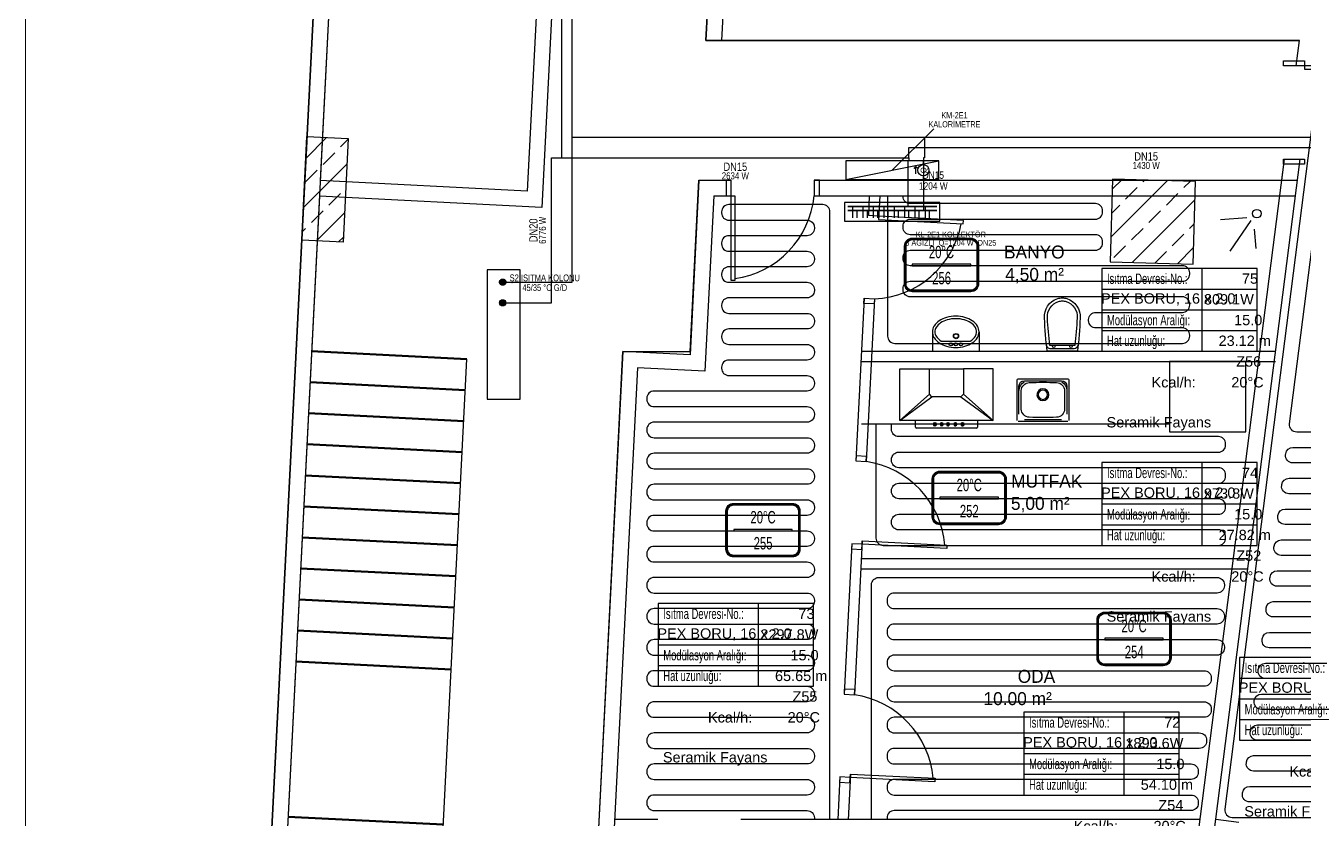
# Model space of a CAD drawing. Header units: centimetres. Extents: x 247996 to 315152, y -468471 to -440326.
# Drawn here: x 286969 to 288203, y -446319 to -445552 of the extents above; entities that cross this region are included whole.
import ezdxf
from ezdxf.enums import TextEntityAlignment as Align

# ---------------------------------------------------------------- set-up
doc = ezdxf.new("R2010")
doc.units = ezdxf.units.CM
doc.linetypes.add('ISITMA DONUS HATTI', pattern=[1.66, 1.57, -0.02, -0.07])
for name, color, linetype, lineweight in [('SCOTT-ANTED', 144, 'CONTINUOUS', 0), ('SCOTT-MTY-ISITMA-CAP', 41, 'CONTINUOUS', 30), ('SCOTT-MTY-ISITMA-DONUS-BORU', 30, 'ISITMA DONUS HATTI', 30), ('SCOTT-MTY-ISITMA-GIDIS-BORU', 10, 'CONTINUOUS', 30)]:
    doc.layers.add(name, color=color, linetype=linetype, lineweight=lineweight)
for name, color, linetype in [('SCOTT-MKDU0', 50, 'CONTINUOUS'), ('SCOTT-MTY-ISIKAYBIMAHAL', 2, 'CONTINUOUS'), ('SCOTT-MTY-KALORIMETRE', 6, 'Continuous'), ('SCOTT-MTY-KOLLETÖR', 7, 'CONTINUOUS'), ('SCOTT-MTY-PEX-BORU', 1, 'CONTINUOUS'), ('SCOTT-MTY-RADYATÖR', 2, 'CONTINUOUS'), ('SCOTT-MTY-SAYAC', 3, 'Continuous'), ('SCOTT-MTY-TES-SAFT', 8, 'Continuous'), ('SCOTT-MTY-VANA', 1, 'Continuous')]:
    doc.layers.add(name, color=color, linetype=linetype)
doc.styles.add('MtXpl_Comic_Sans_MS', font='comic.ttf')
doc.styles.add('MTYCAPLT', font='arial.ttf')
doc.styles.add('ROTAS', font='arial.ttf')

# ---------------------------------------------------------------- blocks, each defined once
blk = doc.blocks.new('T-KOLON-T')
blk.add_hatch(color=7).paths.add_polyline_path([(3, 0), (2.8, 1.1), (2.1, 2.1), (1.1, 2.8), (0, 3), (-1.1, 2.8), (-2.1, 2.1), (-2.8, 1.1), (-3, 0), (-2.8, -1.1), (-2.1, -2.1), (-1.1, -2.8), (0, -3), (1.1, -2.8), (2.1, -2.1), (2.8, -1.1)])
blk.add_circle((0, 0), 3)
blk = doc.blocks.new('T-DOLAP')
blk.add_line((-45, -9), (45, 9))
blk.add_lwpolyline([(-45, -9), (45, -9), (45, 9), (-45, 9)], close=True)
blk = doc.blocks.new('T-KALORIMETRE')
for p, q in [((-10, 0), (-6, 0)), ((6, 0), (10, 0))]:
    blk.add_line(p, q)
blk.add_lwpolyline([(-4, 8), (4, 8), (2, 10), (4, 8), (2, 6)])
blk.add_circle((0, 0), 6)
at = {"style": 'ROTAS'}
blk.add_text('Q', height=6, dxfattribs=at).set_placement((0, 0), align=Align.MIDDLE_CENTER)
blk = doc.blocks.new('UHFGDUHGUFDGHD')
at = {"color": 3, "lineweight": 50}
for p, q in [((556704.4, 4532504.1), (556854.4, 4532504.1)), ((556704.4, 4532474.1), (556854.4, 4532474.1)), ((556704.4, 4532444.1), (556854.4, 4532444.1)), ((556704.4, 4532414.1), (556854.4, 4532414.1)), ((556704.4, 4532384.1), (556854.4, 4532384.1)), ((556704.4, 4532354.1), (556854.4, 4532354.1)), ((556704.4, 4532354.1), (556854.4, 4532354.1)), ((556704.4, 4532324.1), (556854.4, 4532324.1)), ((556704.4, 4532294.1), (556854.4, 4532294.1)), ((556704.4, 4532264.1), (556854.4, 4532264.1)), ((556704.4, 4532234.1), (556854.4, 4532234.1)), ((556704.4, 4532204.1), (556854.4, 4532204.1)), ((556704.4, 4532054.1), (556854.4, 4532054.1)), ((556704.4, 4532024.1), (556854.4, 4532024.1)), ((556704.4, 4531994.1), (556854.4, 4531994.1)), ((556704.4, 4531964.1), (556854.4, 4531964.1)), ((556704.4, 4531934.1), (556854.4, 4531934.1)), ((556704.4, 4531904.1), (556854.4, 4531904.1)), ((556704.4, 4531904.1), (556854.4, 4531904.1)), ((556704.4, 4531874.1), (556854.4, 4531874.1)), ((556704.4, 4531844.1), (556854.4, 4531844.1)), ((556704.4, 4531814.1), (556854.4, 4531814.1)), ((556704.4, 4531784.1), (556854.4, 4531784.1)), ((556704.4, 4531754.1), (556854.4, 4531754.1))]:
    blk.add_line(p, q, dxfattribs=at)
blk = doc.blocks.new('MTY-RADYATOR MAHAL0')
at = {"layer": 'SCOTT-MTY-ISIKAYBIMAHAL', "color": 2}
for points in [[(-35.7, 18.4), (-35.7, -18.4, 0.414214), (-28.2, -25.9), (28.2, -25.9, 0.414214), (35.7, -18.4), (35.7, 18.4, 0.414214), (28.2, 25.9), (-28.2, 25.9, 0.414214)], [(-34.2, 18.4), (-34.2, -18.4, 0.414214), (-28.2, -24.4), (28.2, -24.4, 0.414214), (34.2, -18.4), (34.2, 18.4, 0.414214), (28.2, 24.4), (-28.2, 24.4, 0.414214)]]:
    blk.add_lwpolyline(points, format="xyb", close=True, dxfattribs=at)
at = {"layer": 'SCOTT-MTY-ISIKAYBIMAHAL', "color": 4}
for points in [[(-35.2, 18.4), (-35.2, -18.4, 0.414214), (-28.2, -25.4), (28.2, -25.4, 0.414214), (35.2, -18.4), (35.2, 18.4, 0.414214), (28.2, 25.4), (-28.2, 25.4, 0.414214)], [(-34.7, 18.4), (-34.7, -18.4, 0.414214), (-28.2, -24.9), (28.2, -24.9, 0.414214), (34.7, -18.4), (34.7, 18.4, 0.414214), (28.2, 24.9), (-28.2, 24.9, 0.414214)]]:
    blk.add_lwpolyline(points, format="xyb", close=True, dxfattribs=at)
at = {"layer": 'SCOTT-MTY-ISIKAYBIMAHAL', "color": 2}
blk.add_lwpolyline([(-28.2, 0.8), (28.2, 0.8), (28.2, -0.8), (-28.2, -0.8)], close=True, dxfattribs=at)
at = {"layer": 'SCOTT-MTY-ISIKAYBIMAHAL', "color": 1, "style": 'MTYCAPLT', "width": 0.65}
for tag, p in [('MAHAL_001', (-14.9, 29.8)), ('NO_001', (-8.3, 6.7))]:
    blk.add_attdef(tag, p, '', height=12, rotation=360, dxfattribs=at)
at = {"layer": 'SCOTT-MTY-ISIKAYBIMAHAL', "color": 4, "style": 'MTYCAPLT', "width": 0.65}
for tag, p in [('DERECE_001', (-22.8, -18.5)), ('ISIKAYBI_001', (-22.7, -41.1))]:
    blk.add_attdef(tag, p, '', height=12, rotation=360, dxfattribs=at)
blk.add_attdef('ALAN', text='', height=12, rotation=360, dxfattribs=at).set_placement((0, -50), align=Align.MIDDLE_CENTER)
blk = doc.blocks.new('MTY-ETIKET')
at = {"layer": 'SCOTT-MTY-RADYATÖR'}
for p, q in [((2.69, 0), (2.69, 8)), ((-7, 6), (8, 6)), ((-7, 4), (8, 4)), ((-7, 2), (8, 2))]:
    blk.add_line(p, q, dxfattribs=at)
blk.add_lwpolyline([(8, 0), (8, 8), (-7, 8), (-7, 0)], close=True, dxfattribs=at)
at = {"layer": 'SCOTT-MTY-RADYATÖR', "style": 'MTYCAPLT', "width": 0.65}
for s, p in [('Isıtma Devresi-No.:', (-6.5, 7)), ('Modülasyon Aralığı:', (-6.5, 3)), ('Hat uzunluğu:', (-6.5, 1))]:
    blk.add_text(s, height=1, rotation=360, dxfattribs=at).set_placement(p, align=Align.MIDDLE_LEFT)
for tag, p in [('NO1_001', (5.8, 6.5)), ('AR_001', (6.25, 2.5)), ('UZ_001', (6.31, 0.51))]:
    blk.add_attdef(tag, p, '', height=1, rotation=360, dxfattribs=at)
at = {"layer": 'SCOTT-MTY-RADYATÖR', "color": 2, "style": 'MTYCAPLT', "width": 0.65}
for tag, p in [('BORU_001', (-7.07, 4.59)), ('YER_001', (2.9, 4.5))]:
    blk.add_attdef(tag, p, '', height=1, dxfattribs=at)

msp = doc.modelspace()

# ---------------------------------------------------------------- linework, layer by layer
at = {"layer": 'SCOTT-ANTED'}
msp.add_line((286968.5, -440326.5), (286968.5, -447826.5), dxfattribs=at)
at = {"layer": 'SCOTT-MKDU0', "color": 8, "ltscale": 0.03}
for p, q in [((287370.2, -443092.8), (287183.2, -446781.3)), ((287183.2, -446781.3), (287370.2, -443092.8)), ((287379.6, -443204.7), (287198.7, -446770.5)), ((287651.7, -445341.7), (287640.3, -445566.7)), ((287635.9, -445355.9), (287625.2, -445566.7)), ((287625.2, -445566.7), (287635.9, -445355.9)), ((287263, -445502.2), (287252.9, -445702)), ((287478.5, -445498.1), (287466.9, -445727.8)), ((287462.8, -445512.3), (287452.7, -445712.1)), ((287625.2, -445566.7), (288198, -445566.7)), ((288198, -445566.7), (287625.2, -445566.7)), ((288194.9, -445591.2), (288198, -445566.7)), ((288194.9, -445591.2), (288198, -445566.7)), ((287235, -445759.4), (287240, -445659.5)), ((287239, -445680.5), (287259.1, -445660.5)), ((287240, -445659.5), (287280, -445661.5)), ((287272.5, -445669.5), (287280, -445662)), ((287280, -445661.5), (287274.9, -445761.4)), ((287255.6, -445686.4), (287266.9, -445675.1)), ((287236.7, -445727.8), (287278.8, -445685.7)), ((288011.4, -447149.6), (288198.5, -445681.2)), ((288172.5, -445766.7), (288183.4, -445681.2)), ((288180.8, -445701.7), (288183.4, -445681.2)), ((287238.8, -445703.2), (287250, -445692)), ((287452.7, -445712.1), (287252.9, -445702)), ((287618.4, -445701.7), (287609.9, -445870.3)), ((287610, -445867), (287618.4, -445701.7)), ((287618.4, -445701.7), (287649.6, -445701.7)), ((287618.4, -445701.7), (287649.6, -445701.7)), ((287729.6, -445701.7), (288195.9, -445701.7)), ((287729.6, -445701.7), (288180.8, -445701.7)), ((288017.6, -445700.5), (288015.3, -445780.5)), ((288016, -445756.7), (288070.6, -445702)), ((288017.3, -445710.4), (288027, -445700.8)), ((288097.6, -445702.8), (288017.6, -445700.5)), ((288047, -445703.2), (288048.8, -445701.4)), ((288086.3, -445708.8), (288092.4, -445702.7)), ((288095.3, -445782.8), (288097.6, -445702.8)), ((287261.2, -445725.7), (287272.5, -445714.4)), ((288030.2, -445720), (288041.4, -445708.8)), ((288069.5, -445725.7), (288080.7, -445714.4)), ((287252.2, -445716.9), (287198.7, -446770.5)), ((287466.9, -445727.8), (287252.2, -445716.9)), ((287632.7, -445716.7), (287624.1, -445886)), ((287632.7, -445716.7), (287652.9, -445716.7)), ((287729.6, -445716.7), (288194, -445716.7)), ((287782.8, -445716.7), (287781.9, -445735.7)), ((287792.9, -445716.7), (287791.7, -445739.6)), ((288016.7, -445733.6), (288024.6, -445725.7)), ((288036.5, -445781.1), (288097.1, -445720.5)), ((287244.4, -445742.5), (287255.6, -445731.3)), ((287249.2, -445760.1), (287276.4, -445733)), ((288052.6, -445742.5), (288063.9, -445731.3)), ((288147.1, -445737.8), (288121.7, -445739.8)), ((288151, -445740.6), (288130.8, -445770.2)), ((287235.5, -445751.4), (287238.8, -445748.1)), ((288035.8, -445759.3), (288047, -445748.1)), ((288091.9, -445748.1), (288096.4, -445743.6)), ((288154.3, -445749), (288155.7, -445767.4)), ((287274.9, -445761.4), (287235, -445759.4)), ((287270.6, -445761.2), (287275.2, -445756.6)), ((288018.9, -445776.2), (288030.2, -445764.9)), ((288075.1, -445764.9), (288086.3, -445753.7)), ((287996.8, -447145), (288172.5, -445766.7)), ((288058.3, -445781.7), (288069.5, -445770.6)), ((288080.1, -445782.3), (288095.7, -445766.7)), ((288015.3, -445780.5), (288095.3, -445782.8)), ((287777.8, -445815.6), (287769.9, -445972.7)), ((287787.8, -445816.2), (287779.9, -445973.3)), ((287843.7, -445848), (287843.7, -445866.7)), ((287888.7, -445848), (287888.7, -445866.7)), ((287852.2, -445857), (287880.3, -445857)), ((287356.4, -446623.4), (287394.4, -445874.3)), ((287544.9, -445867), (287487.4, -447001.9)), ((287494.5, -446862.7), (287544.9, -445867)), ((287609.9, -445870.3), (287544.9, -445867)), ((287544.9, -445867), (287610, -445867)), ((287775.2, -445866.7), (288174.9, -445866.7)), ((287843.7, -445866.7), (287888.7, -445866.7)), ((287559.2, -445882.7), (287502.2, -447006.5)), ((287624.1, -445886), (287559.2, -445882.7)), ((287775.2, -445876.7), (288174.9, -445876.7)), ((287812.3, -445883.7), (287840.8, -445883.7)), ((287812.3, -445933.7), (287812.3, -445883.7)), ((287902.3, -445883.7), (287873.8, -445883.7)), ((287902.3, -445933.7), (287902.3, -445883.7)), ((288146.1, -445876.7), (288072.5, -445876.7)), ((288072.5, -445876.7), (288072.5, -445944.4)), ((288146.1, -445944.4), (288146.1, -445876.7)), ((287925.4, -445933.7), (287925.4, -445894.3)), ((287926.4, -445893.3), (287974.4, -445893.3)), ((287927.2, -445927.6), (287927.2, -445900.5)), ((287932.5, -445895.2), (287968.2, -445895.2)), ((287973.5, -445900.5), (287973.5, -445927.6)), ((287975.4, -445894.3), (287975.4, -445933.7)), ((287840.8, -445908.2), (287812.3, -445933.7)), ((287812.3, -445933.7), (287843.3, -445910.7)), ((287871.3, -445910.7), (287902.3, -445933.7)), ((287902.3, -445933.7), (287873.8, -445908.2)), ((287775.2, -445936.7), (288072.5, -445936.7)), ((287902.3, -445933.7), (287812.3, -445933.7)), ((287827.3, -445940), (287827.3, -445933.7)), ((287845.8, -445935.8), (287845.8, -445938.4)), ((287845.8, -445935.8), (287846.4, -445935.8)), ((287846.4, -445935.8), (287846.4, -445938.4)), ((287852.3, -445935.8), (287852.3, -445938.4)), ((287852.3, -445935.8), (287853, -445935.8)), ((287853, -445935.8), (287853, -445938.4)), ((287858.5, -445935.8), (287858.5, -445938.4)), ((287858.5, -445935.8), (287859.1, -445935.8)), ((287859.1, -445935.8), (287859.1, -445938.4)), ((287865.5, -445935.8), (287865.5, -445938.4)), ((287865.5, -445935.8), (287866.1, -445935.8)), ((287866.1, -445935.8), (287866.1, -445938.4)), ((287872.5, -445935.8), (287872.5, -445938.4)), ((287872.5, -445935.8), (287873.1, -445935.8)), ((287873.1, -445935.8), (287873.1, -445938.4)), ((287887.3, -445933.7), (287887.3, -445940)), ((287974.4, -445934.7), (287926.4, -445934.7)), ((287968.2, -445932.9), (287932.5, -445932.9)), ((287886.3, -445941), (287828.3, -445941)), ((287845.8, -445938.4), (287845.8, -445938.9)), ((287846.4, -445938.9), (287845.8, -445938.9)), ((287846.4, -445938.4), (287846.4, -445938.9)), ((287852.3, -445938.4), (287852.3, -445938.9)), ((287853, -445938.9), (287852.3, -445938.9)), ((287853, -445938.4), (287853, -445938.9)), ((287858.5, -445938.4), (287858.5, -445938.9)), ((287858.5, -445938.9), (287859.1, -445938.9)), ((287859.1, -445938.4), (287859.1, -445938.9)), ((287865.5, -445938.4), (287865.5, -445938.9)), ((287865.5, -445938.9), (287866.1, -445938.9)), ((287866.1, -445938.4), (287866.1, -445938.9)), ((287872.5, -445938.4), (287872.5, -445938.9)), ((287872.5, -445938.9), (287873.1, -445938.9)), ((287873.1, -445938.4), (287873.1, -445938.9)), ((288072.5, -445944.4), (288146.1, -445944.4)), ((287765.8, -446052.6), (287758.5, -446197.9)), ((287776, -446049.8), (287768.4, -446198.4)), ((287775.2, -446066.7), (288148.1, -446066.7)), ((287775.2, -446076.7), (288148.1, -446076.7)), ((287754.4, -446277.8), (287752.3, -446318.8)), ((287764.6, -446275), (287762.3, -446319.3)), ((287578.7, -446318.8), (287537, -446318.8)), ((288102.1, -446318.8), (287658.7, -446318.8)), ((288139.6, -446321.6), (288117.2, -446318.8))]:
    msp.add_line(p, q, dxfattribs=at)
for points in [[(288182.7, -445591.2), (288182.7, -445586.2), (288202.7, -445586.2), (288202.7, -445591.2), (288182.7, -445591.2)], [(288182.7, -445686.2), (288182.7, -445681.2), (288202.7, -445681.2), (288202.7, -445686.2), (288182.7, -445686.2)], [(287649.6, -445701.7), (287644.6, -445701.7), (287644.6, -445716.7), (287649.6, -445716.7), (287649.6, -445701.7)], [(287734.6, -445701.7), (287729.6, -445701.7), (287729.6, -445716.7), (287734.6, -445716.7), (287734.6, -445701.7)], [(287781.9, -445735.7), (287782.1, -445730.8), (287792.1, -445731.3), (287791.9, -445736.3), (287781.9, -445735.7)], [(287777.6, -445820.6), (287777.8, -445815.6), (287787.8, -445816.2), (287787.6, -445821.1), (287777.6, -445820.6)], [(287770.1, -445967.7), (287769.8, -445972.7), (287779.8, -445973.2), (287780.1, -445968.3), (287770.1, -445967.7)], [(287765.8, -446052.6), (287765.5, -446057.6), (287775.5, -446058.1), (287775.8, -446053.1), (287765.8, -446052.6)], [(287758.7, -446192.9), (287758.4, -446197.9), (287768.4, -446198.4), (287768.7, -446193.4), (287758.7, -446192.9)], [(287754.4, -446277.8), (287754.1, -446282.8), (287764.1, -446283.3), (287764.4, -446278.3), (287754.4, -446277.8)]]:
    msp.add_lwpolyline(points, dxfattribs=at)
for points in [[(288202.7, -445591.2), (288202.7, -445594.5), (288284.6, -445594.5), (288284.6, -445591.2)], [(287649.6, -445716.7), (287652.9, -445716.7), (287652.9, -445798.5), (287649.6, -445798.5)], [(287791.9, -445736.3), (287791.7, -445739.6), (287873.5, -445743.7), (287873.6, -445740.4)], [(287775.8, -446053.1), (287775.9, -446049.8), (287857.7, -446054), (287857.5, -446057.3)], [(287764.4, -446278.3), (287764.5, -446275), (287846.3, -446279.1), (287846.1, -446282.4)]]:
    msp.add_lwpolyline(points, close=True, dxfattribs=at)
for points in [[(287954.5, -445866.7, -0.01664), (287951.9, -445834.8, -0.351622), (287964.6, -445815.9, -0.068714), (287969.1, -445815.3, -0.068714), (287973.5, -445815.9, -0.351622), (287986.3, -445834.8, -0.01664), (287983.7, -445866.7)], [(287957, -445861.1, -0.016866), (287954.7, -445834.6, -0.351778), (287965.5, -445818.7, -0.068022), (287969.1, -445818.2, -0.068022), (287972.7, -445818.7, -0.351778), (287983.4, -445834.6, -0.016866), (287981.1, -445861.1)]]:
    msp.add_lwpolyline(points, format="xyb", close=True, dxfattribs=at)
msp.add_lwpolyline([(287983.9, -445861.2, -0.389191), (287980.6, -445864.3), (287969.1, -445864.3), (287957.5, -445864.3, -0.389191), (287954.2, -445861.2, -0.389191)], format="xyb", dxfattribs=at)
for centre, radius in [((288156.8, -445733.9, 51), 4.14), ((287866.5, -445852.1), 2.52), ((287866.5, -445852.1), 2.12), ((287861.4, -445860.1), 1.56), ((287866.4, -445860.1), 1.56), ((287871.3, -445860.1), 1.56)]:
    msp.add_circle(centre, radius, dxfattribs=at)
for centre, radius, start, end in [((287641, -445708.4), 88.9, 277.6747, 354.6919), ((287784.1, -445727.3), 88.9, 272.4059, 349.4231), ((287859.9, -445851.6), 17.2, 123.8347, 148.2866), ((287859.9, -445851.6), 14.8, 123.8347, 148.2866), ((287863.7, -445857.3), 24.1, 105.5176, 123.8347), ((287863.7, -445857.3), 21.7, 105.5176, 123.8347), ((287866.2, -445866.4), 33.5, 90, 105.5176), ((287866.2, -445866.4), 31.1, 90, 105.5176), ((287866.2, -445866.4), 33.5, 74.4824, 90), ((287866.2, -445866.4), 31.1, 74.4824, 90), ((287868.7, -445857.3), 21.7, 56.1653, 74.4824), ((287868.7, -445857.3), 24.1, 56.1653, 74.4824), ((287872.6, -445851.6), 14.8, 31.7134, 56.1653), ((287872.6, -445851.6), 17.2, 31.7134, 56.1653), ((287854, -445848), 10.3, 148.2866, 180), ((287854, -445848), 10.3, 180, 211.7134), ((287854, -445848), 7.93, 148.2866, 180), ((287854, -445848), 7.93, 180, 211.7134), ((287878.4, -445848), 7.93, 0, 31.7134), ((287878.4, -445848), 7.93, 328.2866, 0), ((287878.4, -445848), 10.3, 0, 31.7134), ((287878.4, -445848), 10.3, 328.2866, 0), ((287859.9, -445844.4), 17.2, 211.7134, 236.1653), ((287859.9, -445844.4), 14.8, 211.7134, 238.6233), ((287863.7, -445838.7), 24.1, 236.1653, 254.4824), ((287866.2, -445829.6), 33.5, 254.4824, 270), ((287866.2, -445829.6), 33.5, 270, 285.5176), ((287868.7, -445838.7), 24.1, 285.5176, 303.8347), ((287872.6, -445844.4), 14.8, 301.3767, 328.2866), ((287872.6, -445844.4), 17.2, 303.8347, 328.2866), ((287960.8, -445861.1), 1.78, 180, 0), ((287977.4, -445861.1), 1.78, 180, 0), ((287846, -445937.3), 1.54, 100.5754, 259.4621), ((287846, -445937.3), 1.54, 282.6235, 77.3767), ((287852.6, -445937.3), 1.54, 100.5754, 259.4621), ((287852.6, -445937.3), 1.54, 282.6235, 77.3767), ((287858.8, -445937.3), 1.54, 100.5754, 259.4621), ((287858.8, -445937.3), 1.54, 282.6235, 77.3767), ((287865.8, -445937.3), 1.54, 100.5754, 259.4621), ((287865.8, -445937.3), 1.54, 282.6235, 77.3767), ((287872.8, -445937.3), 1.54, 100.5754, 259.4621), ((287872.8, -445937.3), 1.54, 282.6235, 77.3767), ((287828.3, -445940), 1, 180, 270), ((287886.3, -445940), 1, 270, 0), ((287767.1, -446061.3), 88.9, 4.7726, 81.7897), ((287755.7, -446286.4), 88.9, 4.7726, 81.7897)]:
    msp.add_arc(centre, radius, start, end, dxfattribs=at)
at = {"layer": 'SCOTT-MKDU0', "color": 8, "ltscale": 0.03, "extrusion": (0, 0, -1)}
for centre, major_axis, start_param, end_param in [((287926.4, -445894.3), (0.707, 0.707), 3.926991, 5.497787), ((287932.5, -445900.5), (-3.75, 3.75), 5.497787, 7.068583), ((287937.4, -445905), (-7.14, 7.14), 5.524757, 6.541187), ((287937.5, -445905), (-5.66, 5.66), 5.524757, 7.028844), ((287950.4, -446229), (332.3, 0), 4.67265, 4.752129), ((287963.3, -445905), (-5.66, 5.66), 0.825137, 2.329224), ((287968.2, -445900.5), (3.75, 3.75), -0.785398, 0.785398), ((287963.4, -445905), (7.14, 7.14), -0.258001, 0.758428), ((287974.4, -445894.3), (0.707, 0.707), -0.785398, 0.785398), ((288261.6, -445913.7), (-234.9, 234.9), 5.470817, 5.524757), ((287950.4, -445908.7), (-4.07, 4.07), 3.926991, 10.210176), ((287950.4, -445908.7), (-3.18, 3.18), 3.926991, 10.210176), ((287639.1, -445913.7), (234.9, 234.9), 0.758428, 0.812368), ((287937.5, -445922.5), (5.66, 5.66), 2.395934, 3.900021), ((287963.3, -445922.5), (5.66, 5.66), 0.812368, 2.316455), ((287950.4, -445598.5), (332.3, 0), 1.531058, 1.610536)]:
    msp.add_ellipse(centre, major_axis=major_axis, ratio=1, start_param=start_param, end_param=end_param, dxfattribs=at)
at = {"layer": 'SCOTT-MKDU0', "color": 8, "ltscale": 0.03, "invisible_edges": 1}
for points in [[(287873.8, -445908.2), (287840.8, -445908.2), (287840.8, -445883.7), (287873.8, -445883.7)], [(287840.8, -445908.2), (287873.8, -445908.2), (287871.3, -445910.7), (287843.3, -445910.7)]]:
    msp.add_3dface(points, dxfattribs=at)
at = {"layer": 'SCOTT-MTY-ISITMA-DONUS-BORU'}
for points in [[(287496, -445660), (287496, -445475), (287401, -445475), (287401, -444195), (287634, -444195)], [(287429, -445800), (287496, -445800), (287496, -445660)], [(287496, -445660), (287836, -445660)], [(287836, -445660), (287836, -445680), (287835, -445680), (287835, -445683)], [(287836, -445660), (288294, -445660), (288294, -445683)], [(287835, -445683), (287835, -445701)], [(287835, -445701), (287835, -445731)], [(287771, -445738), (287771, -445731)], [(287781, -445738), (287781, -445731)], [(287791, -445738), (287791, -445731)], [(287801, -445738), (287801, -445731)], [(287811, -445738), (287811, -445731)], [(287821, -445738), (287821, -445731)], [(287831, -445738), (287831, -445731)], [(287841, -445738), (287841, -445731)]]:
    msp.add_lwpolyline(points, dxfattribs=at)
at = {"layer": 'SCOTT-MTY-ISITMA-DONUS-BORU', "const_width": 1.6}
msp.add_lwpolyline([(287762, -445731), (287848, -445731)], dxfattribs=at)
at = {"layer": 'SCOTT-MTY-ISITMA-GIDIS-BORU'}
for points in [[(287486, -445680), (287486, -445485), (287411, -445485), (287411, -444211), (287619, -444211)], [(287821, -445680), (287821, -445670), (288279, -445670), (288279, -445683)], [(287429, -445820), (287476, -445820), (287476, -445680), (287486, -445680)], [(287486, -445680), (287821, -445680)], [(287821, -445680), (287821, -445683), (287820, -445683)], [(287820, -445683), (287820, -445701)], [(287820, -445701), (287820, -445727)], [(287767, -445738), (287767, -445727)], [(287777, -445738), (287777, -445727)], [(287787, -445738), (287787, -445727)], [(287797, -445738), (287797, -445727)], [(287807, -445738), (287807, -445727)], [(287817, -445738), (287817, -445727)], [(287827, -445738), (287827, -445727)], [(287837, -445738), (287837, -445727)]]:
    msp.add_lwpolyline(points, dxfattribs=at)
at = {"layer": 'SCOTT-MTY-ISITMA-GIDIS-BORU', "const_width": 1.6}
msp.add_lwpolyline([(287762, -445727), (287848, -445727)], dxfattribs=at)
at = {"layer": 'SCOTT-MTY-KALORIMETRE'}
msp.add_line((287805, -445692), (287845, -445652), dxfattribs=at)
at = {"layer": 'SCOTT-MTY-KOLLETÖR'}
msp.add_lwpolyline([(287759, -445741), (287851, -445741), (287851, -445723), (287759, -445723)], close=True, dxfattribs=at)
at = {"layer": 'SCOTT-MTY-PEX-BORU'}
for points in [[(288220.6, -445566.7), (288126, -446308.9, 0.451847), (288132.9, -446316.8), (288255, -446316.8, 0.377556)], [(288300.7, -445944.8), (288195.4, -445944.8, -0.451847), (288188.4, -445936.9), (288235.6, -445566.7)], [(287744.8, -446318.8), (287744.8, -445732.2, 0.414214), (287737.8, -445725.2), (287647.2, -445725.2, 0.414214), (287640.2, -445732.2), (287640.2, -445733.2, 0.414214), (287647.2, -445740.2), (287722.8, -445740.2, -0.414214), (287729.8, -445747.2), (287729.8, -445748.2, -0.414214), (287722.8, -445755.2), (287647.2, -445755.2, 0.414214), (287640.2, -445762.2), (287640.2, -445763.2, 0.414214), (287647.2, -445770.2), (287722.8, -445770.2, -0.414214), (287729.8, -445777.2), (287729.8, -445778.2, -0.414214), (287722.8, -445785.2), (287647.2, -445785.2, 0.414214), (287640.2, -445792.2), (287640.2, -445793.2, 0.414214), (287647.2, -445800.2), (287722.8, -445800.2, -0.414214), (287729.8, -445807.2), (287729.8, -445808.2, -0.414214), (287722.8, -445815.2), (287647.2, -445815.2, 0.414214), (287640.2, -445822.2), (287640.2, -445823.2, 0.414214), (287647.2, -445830.2), (287722.8, -445830.2, -0.414214), (287729.8, -445837.2), (287729.8, -445838.2, -0.414214), (287722.8, -445845.2), (287647.2, -445845.2, 0.414214), (287640.2, -445852.2), (287640.2, -445853.2, 0.414214), (287647.2, -445860.2), (287722.8, -445860.2, -0.414214), (287729.8, -445867.2), (287729.8, -445868.2, -0.414214), (287722.8, -445875.2), (287647.2, -445875.2, 0.414214), (287640.2, -445882.2), (287640.2, -445883.2, 0.414214), (287647.2, -445890.2), (287722.8, -445890.2, -0.414214), (287729.8, -445897.2), (287729.8, -445898.2, -0.414214), (287722.8, -445905.2), (287575.1, -445905.2, 0.414214), (287568.1, -445912.2), (287568.1, -445913.2, 0.414214), (287575.1, -445920.2), (287722.8, -445920.2, -0.414214), (287729.8, -445927.2), (287729.8, -445928.2, -0.414214), (287722.8, -445935.2), (287575.1, -445935.2, 0.414214), (287568.1, -445942.2), (287568.1, -445943.2, 0.414214), (287575.1, -445950.2), (287722.8, -445950.2, -0.414214), (287729.8, -445957.2), (287729.8, -445958.2, -0.414214), (287722.8, -445965.2), (287575.1, -445965.2, 0.414214), (287568.1, -445972.2), (287568.1, -445973.2, 0.414214), (287575.1, -445980.2), (287722.8, -445980.2, -0.414214), (287729.8, -445987.2), (287729.8, -445988.2, -0.414214), (287722.8, -445995.2), (287575.1, -445995.2, 0.414214), (287568.1, -446002.2), (287568.1, -446003.2, 0.414214), (287575.1, -446010.2), (287722.8, -446010.2, -0.414214), (287729.8, -446017.2), (287729.8, -446018.2, -0.414214), (287722.8, -446025.2), (287575.1, -446025.2, 0.414214), (287568.1, -446032.2), (287568.1, -446033.2, 0.414214), (287575.1, -446040.2), (287722.8, -446040.2, -0.414214), (287729.8, -446047.2), (287729.8, -446048.2, -0.414214), (287722.8, -446055.2), (287575.1, -446055.2, 0.414214), (287568.1, -446062.2), (287568.1, -446063.2, 0.414214), (287575.1, -446070.2), (287722.8, -446070.2, -0.414214), (287729.8, -446077.2), (287729.8, -446078.2, -0.414214), (287722.8, -446085.2), (287575.1, -446085.2, 0.414214), (287568.1, -446092.2), (287568.1, -446093.2, 0.414214), (287575.1, -446100.2), (287722.8, -446100.2, -0.414214), (287729.8, -446107.2), (287729.8, -446108.2, -0.414214), (287722.8, -446115.2), (287575.1, -446115.2, 0.414214), (287568.1, -446122.2), (287568.1, -446123.2, 0.414214), (287575.1, -446130.2), (287722.8, -446130.2, -0.414214), (287729.8, -446137.2), (287729.8, -446138.2, -0.414214), (287722.8, -446145.2), (287575.1, -446145.2, 0.414214), (287568.1, -446152.2), (287568.1, -446153.2, 0.414214), (287575.1, -446160.2), (287722.8, -446160.2, -0.414214), (287729.8, -446167.2), (287729.8, -446168.2, -0.414214), (287722.8, -446175.2), (287575.1, -446175.2, 0.414214), (287568.1, -446182.2), (287568.1, -446183.2, 0.414214), (287575.1, -446190.2), (287722.8, -446190.2, -0.414214), (287729.8, -446197.2), (287729.8, -446198.2, -0.414214), (287722.8, -446205.2), (287575.1, -446205.2, 0.414214), (287568.1, -446212.2), (287568.1, -446213.2, 0.414214), (287575.1, -446220.2), (287722.8, -446220.2, -0.414214), (287729.8, -446227.2), (287729.8, -446228.2, -0.414214), (287722.8, -446235.2), (287575.1, -446235.2, 0.414214), (287568.1, -446242.2), (287568.1, -446243.2, 0.414214), (287575.1, -446250.2), (287722.8, -446250.2, -0.414214), (287729.8, -446257.2), (287729.8, -446258.2, -0.414214), (287722.8, -446265.2), (287575.1, -446265.2, 0.414214), (287568.1, -446272.2), (287568.1, -446273.2, 0.414214), (287575.1, -446280.2), (287722.8, -446280.2, -0.414214), (287729.8, -446287.2), (287729.8, -446288.2, -0.414214), (287722.8, -446295.2), (287575.1, -446295.2, 0.414214), (287568.1, -446302.2), (287568.1, -446303.2, 0.414214), (287575.1, -446310.2), (287722.8, -446310.2, -0.414214), (287729.8, -446317.2), (287729.8, -446318.8)], [(287800.4, -445716.7), (287800.4, -445852.2, 0.414214), (287807.4, -445859.2), (288085, -445859.2, 0.414214), (288092, -445852.2), (288092, -445851.2, 0.414214), (288085, -445844.2), (288001.5, -445844.2, -0.414214), (287994.5, -445837.2), (287994.5, -445836.2, -0.414214), (288001.5, -445829.2), (288085, -445829.2, 0.414214), (288092, -445822.2), (288092, -445821.2, 0.414214), (288085, -445814.2), (287822.4, -445814.2, -0.414214), (287815.4, -445807.2), (287815.4, -445806.2, -0.414214), (287822.4, -445799.2), (288085, -445799.2, 0.414214), (288092, -445792.2), (288092, -445791.2, 0.414214), (288085, -445784.2), (287822.4, -445784.2, -0.414214), (287815.4, -445777.2), (287815.4, -445776.2, -0.414214), (287822.4, -445769.2), (288001, -445769.2, 0.414214), (288008, -445762.2), (288008, -445761.2, 0.414214), (288001, -445754.2), (287822.4, -445754.2, -0.414214), (287815.4, -445747.2), (287815.4, -445746.2, -0.414214), (287822.4, -445739.2), (288001, -445739.2, 0.414214), (288008, -445732.2), (288008, -445731.2, 0.414214), (288001, -445724.2), (287822.4, -445724.2, -0.414214), (287815.4, -445717.2), (287815.4, -445716.7)], [(287789.2, -445936.7), (287789.2, -446047.2, 0.414214), (287796.2, -446054.2), (288119.7, -446054.2, 0.414214), (288126.7, -446047.2), (288126.7, -446046.2, 0.414214), (288119.7, -446039.2), (287811.2, -446039.2, -0.414214), (287804.2, -446032.2), (287804.2, -446031.2, -0.414214), (287811.2, -446024.2), (288119.7, -446024.2, 0.414214), (288126.7, -446017.2), (288126.7, -446016.2, 0.414214), (288119.7, -446009.2), (287811.2, -446009.2, -0.414214), (287804.2, -446002.2), (287804.2, -446001.2, -0.414214), (287811.2, -445994.2), (288119.7, -445994.2, 0.414214), (288126.7, -445987.2), (288126.7, -445986.2, 0.414214), (288119.7, -445979.2), (287811.2, -445979.2, -0.414214), (287804.2, -445972.2), (287804.2, -445971.2, -0.414214), (287811.2, -445964.2), (288119.7, -445964.2, 0.414214), (288126.7, -445957.2), (288126.7, -445956.2, 0.414214), (288119.7, -445949.2), (287811.2, -445949.2, -0.414214), (287804.2, -445942.2), (287804.2, -445936.7)], [(288296.9, -445974.5), (288191.6, -445974.5, -0.451847), (288184.6, -445966.6), (288184.7, -445965.8, -0.377556), (288191.7, -445959.6), (288300.6, -445959.6, 0.377556)], [(288293.1, -446004.3), (288187.8, -446004.3, -0.451847), (288180.8, -445996.4), (288180.9, -445995.5, -0.377556), (288187.9, -445989.4), (288296.8, -445989.4, 0.377556)], [(288289.3, -446034), (288184, -446034, -0.451847), (288177, -446026.2), (288177.1, -446025.3, -0.377556), (288184.1, -446019.2), (288293, -446019.2, 0.377556)], [(288285.5, -446063.8), (288180.2, -446063.8, -0.451847), (288173.2, -446055.9), (288173.4, -446055, -0.377556), (288180.3, -446048.9), (288289.2, -446048.9, 0.377556)], [(287784.9, -446318.8), (287784.9, -446092.2, -0.414214), (287791.9, -446085.2), (288118.5, -446085.2, -0.414214), (288125.5, -446092.2), (288125.5, -446093.2, -0.414214), (288118.5, -446100.2), (287806.9, -446100.2, 0.414214), (287799.9, -446107.2), (287799.9, -446108.2, 0.414214), (287806.9, -446115.2), (288118.5, -446115.2, -0.414214), (288125.5, -446122.2), (288125.5, -446123.2, -0.414214), (288118.5, -446130.2), (287806.9, -446130.2, 0.414214), (287799.9, -446137.2), (287799.9, -446138.2, 0.414214), (287806.9, -446145.2), (288118.5, -446145.2, -0.414214), (288125.5, -446152.2), (288125.5, -446153.2, -0.414214), (288118.5, -446160.2), (287806.9, -446160.2, 0.414214), (287799.9, -446167.2), (287799.9, -446168.2, 0.414214), (287806.9, -446175.2), (288105.9, -446175.2, -0.414214), (288112.9, -446182.2), (288112.9, -446183.2, -0.414214), (288105.9, -446190.2), (287806.9, -446190.2, 0.414214), (287799.9, -446197.2), (287799.9, -446198.2, 0.414214), (287806.9, -446205.2), (288105.9, -446205.2, -0.414214), (288112.9, -446212.2), (288112.9, -446213.2, -0.414214), (288105.9, -446220.2), (287806.9, -446220.2, 0.414214), (287799.9, -446227.2), (287799.9, -446228.2, 0.414214), (287806.9, -446235.2), (288101.3, -446235.2, -0.414214), (288108.3, -446242.2), (288108.3, -446243.2, -0.414214), (288101.3, -446250.2), (287806.9, -446250.2, 0.414214), (287799.9, -446257.2), (287799.9, -446258.2, 0.414214), (287806.9, -446265.2), (288093.3, -446265.2, -0.414214), (288100.3, -446272.2), (288100.3, -446273.2, -0.414214), (288093.3, -446280.2), (287806.9, -446280.2, 0.414214), (287799.9, -446287.2), (287799.9, -446288.2, 0.414214), (287806.9, -446295.2), (288093.3, -446295.2, -0.414214), (288100.3, -446302.2), (288100.3, -446303.2, -0.414214), (288093.3, -446310.2), (287806.9, -446310.2, 0.414214), (287799.9, -446317.2), (287799.9, -446318.8)], [(288281.7, -446093.6), (288176.4, -446093.6, -0.451847), (288169.4, -446085.7), (288169.6, -446084.8, -0.377556), (288176.5, -446078.7), (288285.4, -446078.7, 0.377556)], [(288277.9, -446123.3), (288172.6, -446123.3, -0.451847), (288165.7, -446115.4), (288165.8, -446114.6, -0.377556), (288172.7, -446108.4), (288281.6, -446108.4, 0.377556)], [(288274.1, -446153.1), (288168.8, -446153.1, -0.451847), (288161.9, -446145.2), (288162, -446144.3, -0.377556), (288168.9, -446138.2), (288277.8, -446138.2, 0.377556)], [(288270.3, -446182.8), (288165, -446182.8, -0.451847), (288158.1, -446175), (288158.2, -446174.1, -0.377556), (288165.1, -446168), (288274, -446168, 0.377556)], [(288266.5, -446212.6), (288161.2, -446212.6, -0.451847), (288154.3, -446204.7), (288154.4, -446203.8, -0.377556), (288161.3, -446197.7), (288270.2, -446197.7, 0.377556)], [(288262.7, -446242.4), (288157.4, -446242.4, -0.451847), (288150.5, -446234.5), (288150.6, -446233.6, -0.377556), (288157.5, -446227.5), (288266.4, -446227.5, 0.377556)], [(288259, -446272.1), (288153.6, -446272.1, -0.451847), (288146.7, -446264.2), (288146.8, -446263.3, -0.377556), (288153.7, -446257.2), (288262.6, -446257.2, 0.377556)], [(288255.2, -446301.9), (288149.8, -446301.9, -0.451847), (288142.9, -446294), (288143, -446293.1, -0.377556), (288150, -446287), (288258.8, -446287, 0.377556)]]:
    msp.add_lwpolyline(points, format="xyb", dxfattribs=at)
at = {"layer": 'SCOTT-MTY-TES-SAFT'}
msp.add_lwpolyline([(287414, -445913), (287446, -445913), (287446, -445788), (287414, -445788)], close=True, dxfattribs=at)

# ---------------------------------------------------------------- block references
at = {"layer": 'SCOTT-MKDU0', "color": 8, "ltscale": 0.03, "rotation": 357.0978192426773}
msp.add_blockref('UHFGDUHGUFDGHD', (-498230.8, -4944371.1), dxfattribs=at)
at = {"layer": 'SCOTT-MTY-ISITMA-DONUS-BORU'}
msp.add_blockref('T-KOLON-T', (287429, -445800), dxfattribs=at)
at = {"layer": 'SCOTT-MTY-ISITMA-GIDIS-BORU'}
msp.add_blockref('T-KOLON-T', (287429, -445820), dxfattribs=at)
at = {"layer": 'SCOTT-MTY-KALORIMETRE', "xscale": 0.9, "yscale": 0.9, "rotation": 90}
msp.add_blockref('T-KALORIMETRE', (287835, -445692), dxfattribs=at)
at = {"layer": 'SCOTT-MTY-SAYAC'}
msp.add_blockref('T-DOLAP', (287805, -445692), dxfattribs=at)
at = {"layer": 'SCOTT-MTY-VANA'}
ref = msp.add_blockref('MTY-RADYATOR MAHAL0', (287852.5, -445783.4), dxfattribs=dict(at, xscale=-1, rotation=180))
ref.add_attrib('DERECE_001', '20%%DC', (287840.3, -445776.9), dxfattribs={"layer": 'SCOTT-MTY-ISIKAYBIMAHAL', "color": 4, "height": 12, "rotation": 0, "style": 'MTYCAPLT', "width": 0.65})
ref.add_attrib('NO_001', '256', (287843.5, -445802.1), dxfattribs={"layer": 'SCOTT-MTY-ISIKAYBIMAHAL', "color": 1, "height": 12, "rotation": 0, "style": 'MTYCAPLT', "width": 0.65})
ref = msp.add_blockref('MTY-ETIKET', (288077.2, -445866.7), dxfattribs=dict(at, xscale=10, yscale=10))
ref.add_attrib('UZ_001', '23.12 m', (288119.9, -445861.6), dxfattribs={"layer": 'SCOTT-MTY-RADYATÖR', "height": 10, "rotation": 360, "style": 'MTYCAPLT'})
ref.add_attrib('AR_001', '15.0', (288134.9, -445841.6), dxfattribs={"layer": 'SCOTT-MTY-RADYATÖR', "height": 10, "rotation": 360, "style": 'MTYCAPLT'})
ref.add_attrib('NO1_001', '75', (288142.4, -445801.6), dxfattribs={"layer": 'SCOTT-MTY-RADYATÖR', "height": 10, "rotation": 360, "style": 'MTYCAPLT'})
ref.add_attrib('BORU_001', 'PEX BORU, 16 x 2.0', (288006.5, -445820.8), dxfattribs={"layer": 'SCOTT-MTY-RADYATÖR', "height": 10, "style": 'MTYCAPLT'})
ref.add_attrib('NO_001', 'Z56', (288136.9, -445881.6), dxfattribs={"layer": 'SCOTT-MTY-RADYATÖR', "height": 10, "style": 'MTYCAPLT'})
ref.add_attrib('DERECE_001', '20%%DC', (288132.2, -445901.7), dxfattribs={"layer": 'SCOTT-MTY-RADYATÖR', "height": 10, "style": 'MTYCAPLT'})
ref.add_attrib('KCAL/H:_001', 'Kcal/h:', (288055.2, -445901.7), dxfattribs={"layer": 'SCOTT-MTY-RADYATÖR', "height": 10, "style": 'MTYCAPLT'})
ref.add_attrib('MALZEMECINSI_001', 'Seramik Fayans', (288011.8, -445940.3), dxfattribs={"layer": 'SCOTT-MTY-RADYATÖR', "height": 10, "style": 'MTYCAPLT'})
ref.add_attrib('YER_001', '809.1W', (288105.8, -445821.6), dxfattribs={"layer": 'SCOTT-MTY-RADYATÖR', "height": 10, "style": 'MTYCAPLT'})
ref = msp.add_blockref('MTY-ETIKET', (288077.2, -446054.2), dxfattribs=dict(at, xscale=10, yscale=10))
ref.add_attrib('UZ_001', '27.82 m', (288119.9, -446049.1), dxfattribs={"layer": 'SCOTT-MTY-RADYATÖR', "height": 10, "rotation": 360, "style": 'MTYCAPLT'})
ref.add_attrib('AR_001', '15.0', (288134.9, -446029.1), dxfattribs={"layer": 'SCOTT-MTY-RADYATÖR', "height": 10, "rotation": 360, "style": 'MTYCAPLT'})
ref.add_attrib('NO1_001', '74', (288142.5, -445989.2), dxfattribs={"layer": 'SCOTT-MTY-RADYATÖR', "height": 10, "rotation": 360, "style": 'MTYCAPLT'})
ref.add_attrib('BORU_001', 'PEX BORU, 16 x 2.0', (288006.5, -446008.3), dxfattribs={"layer": 'SCOTT-MTY-RADYATÖR', "height": 10, "style": 'MTYCAPLT'})
ref.add_attrib('NO_001', 'Z52', (288137, -446069.1), dxfattribs={"layer": 'SCOTT-MTY-RADYATÖR', "height": 10, "style": 'MTYCAPLT'})
ref.add_attrib('DERECE_001', '20%%DC', (288132.2, -446089.2), dxfattribs={"layer": 'SCOTT-MTY-RADYATÖR', "height": 10, "style": 'MTYCAPLT'})
ref.add_attrib('KCAL/H:_001', 'Kcal/h:', (288055.2, -446089.2), dxfattribs={"layer": 'SCOTT-MTY-RADYATÖR', "height": 10, "style": 'MTYCAPLT'})
ref.add_attrib('MALZEMECINSI_001', 'Seramik Fayans', (288011.8, -446127.8), dxfattribs={"layer": 'SCOTT-MTY-RADYATÖR', "height": 10, "style": 'MTYCAPLT'})
ref.add_attrib('YER_001', '973.8W', (288105.8, -446009.1), dxfattribs={"layer": 'SCOTT-MTY-RADYATÖR', "height": 10, "style": 'MTYCAPLT'})
ref = msp.add_blockref('MTY-RADYATOR MAHAL0', (287879.2, -446008.4), dxfattribs=dict(at, xscale=-1, rotation=180))
ref.add_attrib('DERECE_001', '20%%DC', (287867.1, -446001.9), dxfattribs={"layer": 'SCOTT-MTY-ISIKAYBIMAHAL', "color": 4, "height": 12, "rotation": 0, "style": 'MTYCAPLT', "width": 0.65})
ref.add_attrib('NO_001', '252', (287870.2, -446027.1), dxfattribs={"layer": 'SCOTT-MTY-ISIKAYBIMAHAL', "color": 1, "height": 12, "rotation": 0, "style": 'MTYCAPLT', "width": 0.65})
ref = msp.add_blockref('MTY-RADYATOR MAHAL0', (287680.2, -446039.5), dxfattribs=dict(at, xscale=-1, rotation=180))
ref.add_attrib('DERECE_001', '20%%DC', (287668.1, -446033), dxfattribs={"layer": 'SCOTT-MTY-ISIKAYBIMAHAL', "color": 4, "height": 12, "rotation": 0, "style": 'MTYCAPLT', "width": 0.65})
ref.add_attrib('NO_001', '255', (287671.2, -446058.1), dxfattribs={"layer": 'SCOTT-MTY-ISIKAYBIMAHAL', "color": 1, "height": 12, "rotation": 0, "style": 'MTYCAPLT', "width": 0.65})
ref = msp.add_blockref('MTY-ETIKET', (287649, -446190.2), dxfattribs=dict(at, xscale=10, yscale=10))
ref.add_attrib('UZ_001', '65.65 m', (287691.8, -446185.2), dxfattribs={"layer": 'SCOTT-MTY-RADYATÖR', "height": 10, "rotation": 360, "style": 'MTYCAPLT'})
ref.add_attrib('AR_001', '15.0', (287706.7, -446165.2), dxfattribs={"layer": 'SCOTT-MTY-RADYATÖR', "height": 10, "rotation": 360, "style": 'MTYCAPLT'})
ref.add_attrib('NO1_001', '73', (287714.3, -446125.2), dxfattribs={"layer": 'SCOTT-MTY-RADYATÖR', "height": 10, "rotation": 360, "style": 'MTYCAPLT'})
ref.add_attrib('BORU_001', 'PEX BORU, 16 x 2.0', (287578.3, -446144.3), dxfattribs={"layer": 'SCOTT-MTY-RADYATÖR', "height": 10, "style": 'MTYCAPLT'})
ref.add_attrib('NO_001', 'Z55', (287708.7, -446205.1), dxfattribs={"layer": 'SCOTT-MTY-RADYATÖR', "height": 10, "style": 'MTYCAPLT'})
ref.add_attrib('DERECE_001', '20%%DC', (287704, -446225.2), dxfattribs={"layer": 'SCOTT-MTY-RADYATÖR', "height": 10, "style": 'MTYCAPLT'})
ref.add_attrib('KCAL/H:_001', 'Kcal/h:', (287627.1, -446225.2), dxfattribs={"layer": 'SCOTT-MTY-RADYATÖR', "height": 10, "style": 'MTYCAPLT'})
ref.add_attrib('MALZEMECINSI_001', 'Seramik Fayans', (287583.6, -446263.8), dxfattribs={"layer": 'SCOTT-MTY-RADYATÖR', "height": 10, "style": 'MTYCAPLT'})
ref.add_attrib('YER_001', '2297.8W', (287677.7, -446145.2), dxfattribs={"layer": 'SCOTT-MTY-RADYATÖR', "height": 10, "style": 'MTYCAPLT'})
ref = msp.add_blockref('MTY-RADYATOR MAHAL0', (288038.3, -446144.5), dxfattribs=dict(at, xscale=-1, rotation=180))
ref.add_attrib('DERECE_001', '20%%DC', (288026.2, -446138), dxfattribs={"layer": 'SCOTT-MTY-ISIKAYBIMAHAL', "color": 4, "height": 12, "rotation": 0, "style": 'MTYCAPLT', "width": 0.65})
ref.add_attrib('NO_001', '254', (288029.4, -446163.1), dxfattribs={"layer": 'SCOTT-MTY-ISIKAYBIMAHAL', "color": 1, "height": 12, "rotation": 0, "style": 'MTYCAPLT', "width": 0.65})
ref = msp.add_blockref('MTY-ETIKET', (288210.1, -446242.4), dxfattribs=dict(at, xscale=10, yscale=10))
ref.add_attrib('UZ_001', '45.15 m', (288252.9, -446237.3), dxfattribs={"layer": 'SCOTT-MTY-RADYATÖR', "height": 10, "rotation": 360, "style": 'MTYCAPLT'})
ref.add_attrib('AR_001', '15.0', (288267.8, -446217.3), dxfattribs={"layer": 'SCOTT-MTY-RADYATÖR', "height": 10, "rotation": 360, "style": 'MTYCAPLT'})
ref.add_attrib('NO1_001', '77', (288275.4, -446177.4), dxfattribs={"layer": 'SCOTT-MTY-RADYATÖR', "height": 10, "rotation": 360, "style": 'MTYCAPLT'})
ref.add_attrib('BORU_001', 'PEX BORU, 16 x 2.0', (288139.4, -446196.5), dxfattribs={"layer": 'SCOTT-MTY-RADYATÖR', "height": 10, "style": 'MTYCAPLT'})
ref.add_attrib('NO_001', 'Z60', (288269.9, -446257.3), dxfattribs={"layer": 'SCOTT-MTY-RADYATÖR', "height": 10, "style": 'MTYCAPLT'})
ref.add_attrib('DERECE_001', '20%%DC', (288265.2, -446277.4), dxfattribs={"layer": 'SCOTT-MTY-RADYATÖR', "height": 10, "style": 'MTYCAPLT'})
ref.add_attrib('KCAL/H:_001', 'Kcal/h:', (288188.2, -446277.4), dxfattribs={"layer": 'SCOTT-MTY-RADYATÖR', "height": 10, "style": 'MTYCAPLT'})
ref.add_attrib('MALZEMECINSI_001', 'Seramik Fayans', (288144.7, -446316), dxfattribs={"layer": 'SCOTT-MTY-RADYATÖR', "height": 10, "style": 'MTYCAPLT'})
ref.add_attrib('YER_001', '1580.2W', (288238.1, -446197.3), dxfattribs={"layer": 'SCOTT-MTY-RADYATÖR', "height": 10, "style": 'MTYCAPLT'})
ref = msp.add_blockref('MTY-ETIKET', (288002, -446295.2), dxfattribs=dict(at, xscale=10, yscale=10))
ref.add_attrib('UZ_001', '54.10 m', (288044.8, -446290.2), dxfattribs={"layer": 'SCOTT-MTY-RADYATÖR', "height": 10, "rotation": 360, "style": 'MTYCAPLT'})
ref.add_attrib('AR_001', '15.0', (288059.8, -446270.2), dxfattribs={"layer": 'SCOTT-MTY-RADYATÖR', "height": 10, "rotation": 360, "style": 'MTYCAPLT'})
ref.add_attrib('NO1_001', '72', (288067.4, -446230.2), dxfattribs={"layer": 'SCOTT-MTY-RADYATÖR', "height": 10, "rotation": 360, "style": 'MTYCAPLT'})
ref.add_attrib('BORU_001', 'PEX BORU, 16 x 2.0', (287931.3, -446249.3), dxfattribs={"layer": 'SCOTT-MTY-RADYATÖR', "height": 10, "style": 'MTYCAPLT'})
ref.add_attrib('NO_001', 'Z54', (288061.8, -446310.1), dxfattribs={"layer": 'SCOTT-MTY-RADYATÖR', "height": 10, "style": 'MTYCAPLT'})
ref.add_attrib('DERECE_001', '20%%DC', (288057.1, -446330.2), dxfattribs={"layer": 'SCOTT-MTY-RADYATÖR', "height": 10, "style": 'MTYCAPLT'})
ref.add_attrib('KCAL/H:_001', 'Kcal/h:', (287980.1, -446330.2), dxfattribs={"layer": 'SCOTT-MTY-RADYATÖR', "height": 10, "style": 'MTYCAPLT'})
ref.add_attrib('MALZEMECINSI_001', 'Seramik Fayans', (287936.6, -446368.8), dxfattribs={"layer": 'SCOTT-MTY-RADYATÖR', "height": 10, "style": 'MTYCAPLT'})
ref.add_attrib('YER_001', '1893.6W', (288030, -446250.2), dxfattribs={"layer": 'SCOTT-MTY-RADYATÖR', "height": 10, "style": 'MTYCAPLT'})

# ---------------------------------------------------------------- texts
at = {"layer": 'SCOTT-MKDU0', "color": 8, "ltscale": 0.03, "style": 'MtXpl_Comic_Sans_MS'}
for s, p in [('BANYO', (287912.8, -445777.2)), ('4,50 m²', (287914, -445798.8)), ('MUTFAK', (287919.7, -445998.4)), ('5,00 m²', (287919.5, -446019.9))]:
    msp.add_text(s, height=12.5, rotation=360, dxfattribs=at).set_placement(p)
for s, p in [('ODA', (287926, -446186.9)), ('10.00 m²', (287893, -446208.4))]:
    msp.add_text(s, height=12.5, dxfattribs=at).set_placement(p)
at = {"layer": 'SCOTT-MTY-ISITMA-CAP', "style": 'ROTAS', "width": 0.8}
for s, height, p in [('DN15', 8, (288050, -445678.6)), ('DN15', 8, (287653.5, -445688.6)), ('1430 W', 6.8, (288050, -445687.4)), ('2634 W', 6.8, (287653.5, -445697.4)), ('1204 W', 7.2, (287844.6, -445707.2)), ('DN15', 7.2, (287844.6, -445696.7))]:
    msp.add_text(s, height=height, dxfattribs=at).set_placement(p, align=Align.MIDDLE_CENTER)
for s, height, p in [('DN20', 8, (287458.6, -445750)), ('6776 W', 6.8, (287467.4, -445750))]:
    msp.add_text(s, height=height, rotation=90, dxfattribs=at).set_placement(p, align=Align.MIDDLE_CENTER)
at = {"layer": 'SCOTT-MTY-KALORIMETRE', "style": 'ROTAS', "width": 0.8}
for s, p in [('KM-2E1', (287865, -445638.9)), ('KALORİMETRE', (287865, -445647.6))]:
    msp.add_text(s, height=6, dxfattribs=at).set_placement(p, align=Align.MIDDLE_CENTER)
at = {"layer": 'SCOTT-MTY-KOLLETÖR', "style": 'ROTAS', "width": 0.8}
for s, p in [('KL-2E1 KOLLEKTÖR', (287861.5, -445754)), ('8 AĞIZLI  Q=1204 W  DN25', (287861.5, -445762))]:
    msp.add_text(s, height=5.5, dxfattribs=at).set_placement(p, align=Align.MIDDLE_CENTER)
at = {"layer": 'SCOTT-MTY-TES-SAFT', "style": 'ROTAS', "width": 0.8}
for s, p in [('Ş2 ISITMA KOLONU', (287469.6, -445795.9)), ('45/35 °C G/D', (287469.6, -445805.3))]:
    msp.add_text(s, height=6.5, dxfattribs=at).set_placement(p, align=Align.MIDDLE_CENTER)

doc.saveas('drawing.dxf')
